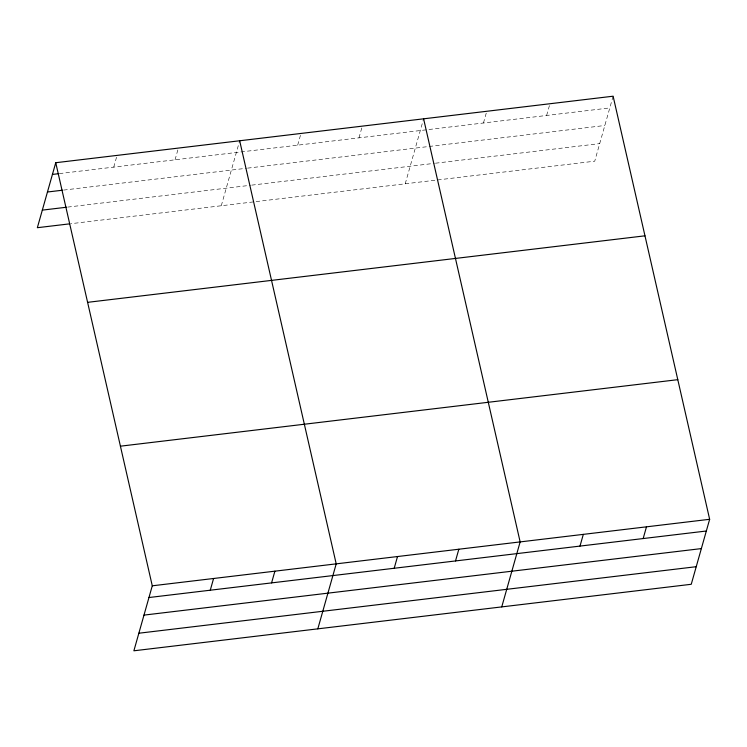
<?xml version="1.0" encoding="UTF-8"?>
<svg xmlns="http://www.w3.org/2000/svg" width="747" height="747" viewBox="0 0 747 747"><rect width="100%" height="100%" fill="white"/><g stroke="black" fill="none" stroke-linecap="round" stroke-linejoin="round"><path stroke-width="0.56" stroke-dasharray="3.73 2.8" d="M113.74 167.113L117.055 155.395M175.05 159.802L178.365 148.083M221.28 205.752L239.675 140.763M297.67 145.17L300.985 133.452M358.98 137.85L362.295 126.131M405.219 183.809L423.605 118.82M483.458 122.994L486.773 111.275M546.627 115.458L549.951 103.74M613.119 96.204L594.724 161.193L70.9 223.698M59.368 173.603L609.804 107.923M63.644 190.083L246.426 168.271M247.584 168.131L604.827 125.496M67.772 207.087L250.553 185.275M251.711 185.135L434.315 163.35M435.464 163.21L599.701 143.611"/><path stroke-width="1.12" d="M55.745 162.715L152.276 585.807L133.881 650.796L691.255 584.285L709.65 519.296L613.119 96.204L55.745 162.715L37.35 227.704L69.742 223.839M210.271 590.214L213.586 578.495M271.581 582.893L274.896 571.175M317.82 628.853L336.206 563.864L239.675 140.763M394.201 568.262L397.516 556.543M455.511 560.941L458.835 549.222M501.751 606.9L520.145 541.911L423.605 118.82M579.999 546.094L583.314 534.376M643.167 538.55L646.482 526.831M52.421 174.434L58.21 173.743M47.453 192.007L62.487 190.214M42.327 210.122L66.614 207.227M87.595 302.339L644.969 235.819M120.416 446.183L677.79 379.672M152.276 585.807L709.65 519.296M148.961 597.525L706.335 531.014M143.984 615.108L701.358 548.597M138.858 633.223L696.232 566.702"/></g></svg>
